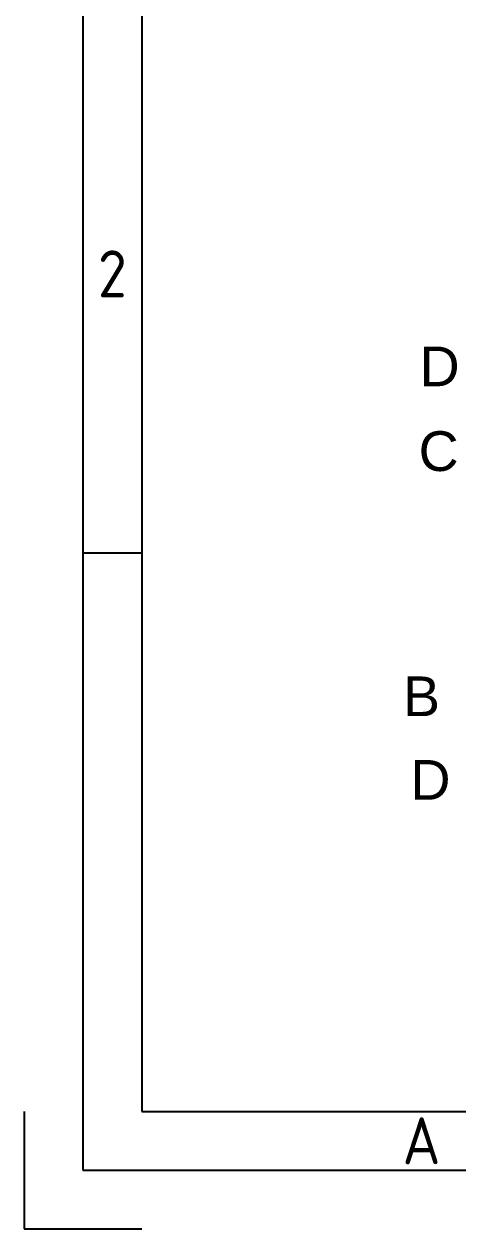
# Model space of a CAD drawing. Header units: millimetres. Extents: x 84766 to 187062, y 11889 to 33738.
# Drawn here: x 84766 to 86656, y 11889 to 17143 of the extents above; entities that cross this region are included whole.
import ezdxf
from ezdxf.enums import TextEntityAlignment as Align

# ---------------------------------------------------------------- set-up
doc = ezdxf.new("R2010")
doc.units = ezdxf.units.MM
doc.header["$LTSCALE"] = 200
doc.header["$MEASUREMENT"] = 0
doc.layers.add('EQTXT', color=6, linetype='Continuous')
doc.styles.add('ISOCP', font='isocp.shx')
doc.styles.get("Standard").update_dxf_attribs({"font": 'arial.ttf'})

msp = doc.modelspace()

# ---------------------------------------------------------------- linework, layer by layer
at = {"color": 0}
for p, q in [((85022.7, 22397.5), (85022.7, 12145.1)), ((85279, 22141.2), (85279, 12401.4)), ((85279, 14836.4), (85022.7, 14836.4)), ((84766.4, 12401.4), (84766.4, 11888.8)), ((85279, 12401.4), (99651.3, 12401.4)), ((85022.7, 12145.1), (99907.7, 12145.1)), ((84766.4, 11888.8), (85279, 11888.8))]:
    msp.add_line(p, q, dxfattribs=at)

# ---------------------------------------------------------------- texts
at = {"color": 0, "style": 'ISOCP'}
for s, p in [('2', (85150.8, 16053.8)), ('A', (86497.3, 12273.3))]:
    msp.add_text(s, height=205, dxfattribs=at).set_placement(p, align=Align.MIDDLE)
at = {"layer": 'EQTXT', "color": 7, "linetype": 'ByBlock', "char_height": 173.2, "attachment_point": 1}
for s, insert in [('D', (86488.8, 15736.9)), ('C', (86484.5, 15367.4)), ('B', (86416.6, 14298.2)), ('D', (86449, 13933.7))]:
    msp.add_mtext(s, dxfattribs=dict(at, insert=insert))

doc.saveas('drawing.dxf')
